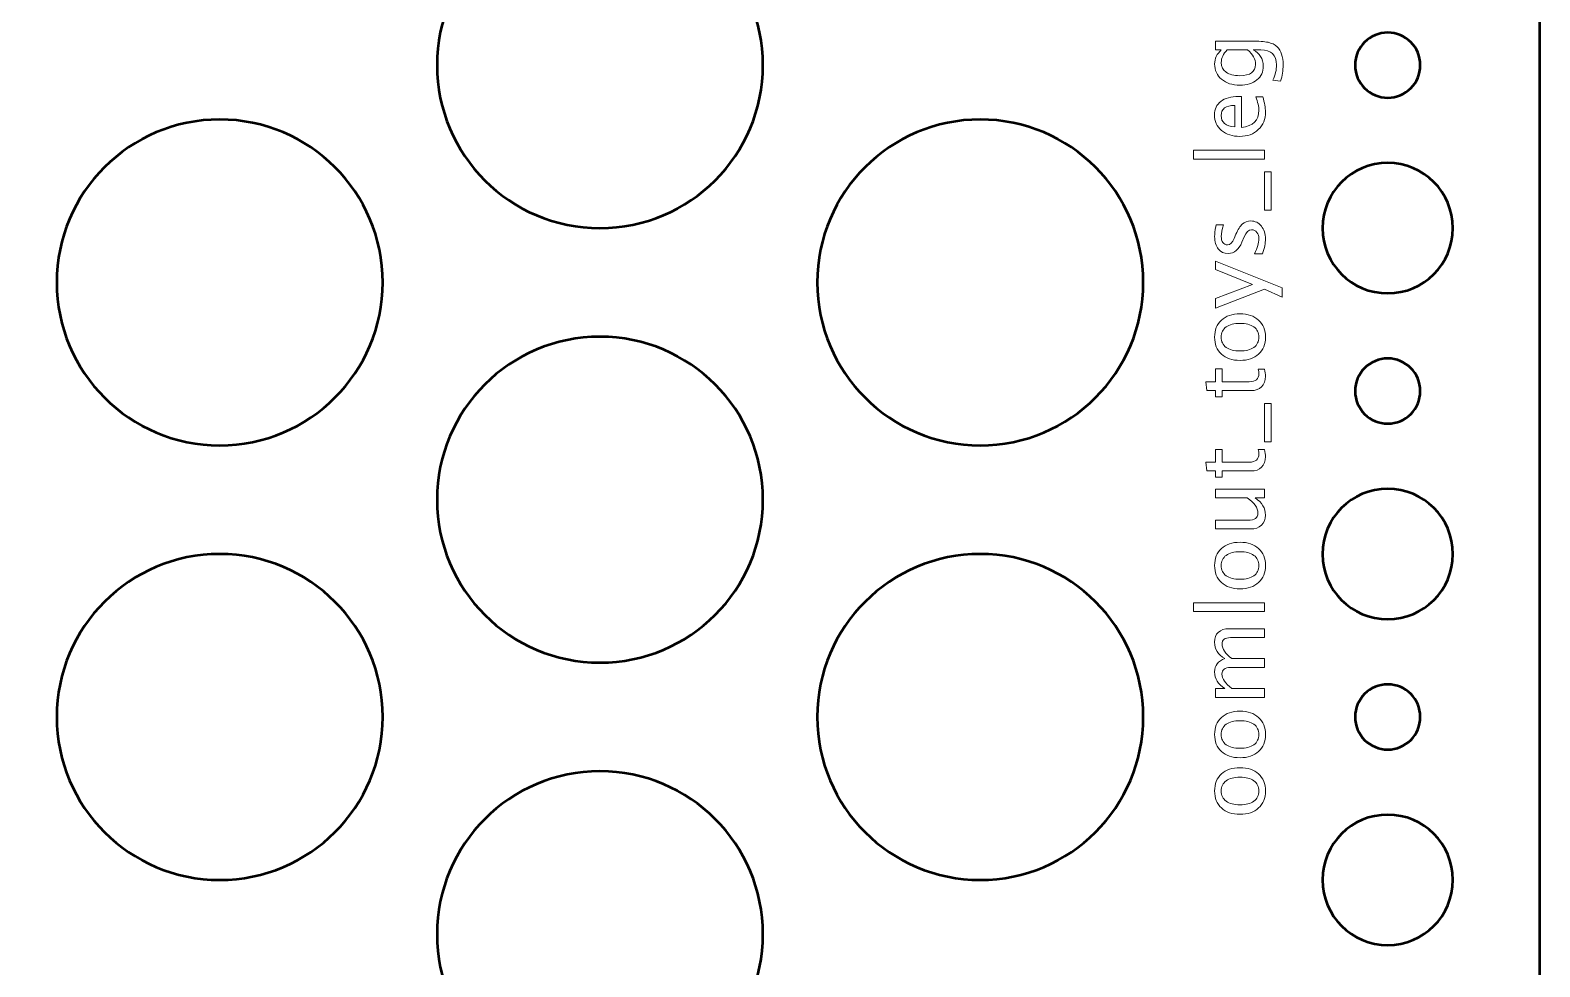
# Model space of a CAD drawing. Header units: centimetres. Extents: x -10.4 to 10.4, y -13.4 to 13.4.
# Drawn here: x 3.5 to 10.45, y -7.15 to -2.84 of the extents above; entities that cross this region are included whole.
import ezdxf

# ---------------------------------------------------------------- set-up
doc = ezdxf.new("R2010")
doc.units = ezdxf.units.CM
doc.header["$MEASUREMENT"] = 0
doc.layers.add('Layer 1', color=7, linetype='Continuous')

msp = doc.modelspace()

# ---------------------------------------------------------------- linework, layer by layer
at = {"layer": 'Layer 1', "lineweight": 53}
for points, knots in [([(9.95, -13.45), (9.95, -13.45), (-9.95, -13.45), (-9.95, -13.45), (-9.95, -13.45), (-10.22614, -13.45), (-10.45, -13.22614), (-10.45, -12.95), (-10.45, -12.95), (-10.45, -12.95), (-10.45, 12.95), (-10.45, 12.95), (-10.45, 12.95), (-10.45, 13.22614), (-10.22614, 13.45), (-9.95, 13.45), (-9.95, 13.45), (-9.95, 13.45), (9.95, 13.45), (9.95, 13.45), (9.95, 13.45), (10.22614, 13.45), (10.45, 13.22614), (10.45, 12.95), (10.45, 12.95), (10.45, 12.95), (10.45, -12.95), (10.45, -12.95), (10.45, -12.95), (10.45, -13.22614), (10.22614, -13.45), (9.95, -13.45)], [0, 0, 0, 0, 0.1111111, 0.1111111, 0.1111111, 0.1111111, 0.2222222, 0.2222222, 0.2222222, 0.2222222, 0.3333333, 0.3333333, 0.3333333, 0.3333333, 0.4444444, 0.4444444, 0.4444444, 0.4444444, 0.5555556, 0.5555556, 0.5555556, 0.5555556, 0.6666667, 0.6666667, 0.6666667, 0.6666667, 0.7777778, 0.7777778, 0.7777778, 0.7777778, 1, 1, 1, 1]), ([(5.375, -3), (5.375, -2.58579), (5.71079, -2.25), (6.125, -2.25), (6.125, -2.25), (6.53921, -2.25), (6.875, -2.58579), (6.875, -3), (6.875, -3), (6.875, -3.41421), (6.53921, -3.75), (6.125, -3.75), (6.125, -3.75), (5.71079, -3.75), (5.375, -3.41421), (5.375, -3)], [0, 0, 0, 0, 0.2, 0.2, 0.2, 0.2, 0.4, 0.4, 0.4, 0.4, 0.6, 0.6, 0.6, 0.6, 1, 1, 1, 1]), ([(9.75, -3.15), (9.66716, -3.15), (9.6, -3.08284), (9.6, -3), (9.6, -3), (9.6, -2.91716), (9.66716, -2.85), (9.75, -2.85), (9.75, -2.85), (9.83284, -2.85), (9.9, -2.91716), (9.9, -3), (9.9, -3), (9.9, -3.08284), (9.83284, -3.15), (9.75, -3.15)], [0, 0, 0, 0, 0.2, 0.2, 0.2, 0.2, 0.4, 0.4, 0.4, 0.4, 0.6, 0.6, 0.6, 0.6, 1, 1, 1, 1]), ([(3.625, -4), (3.625, -3.58579), (3.96079, -3.25), (4.375, -3.25), (4.375, -3.25), (4.78921, -3.25), (5.125, -3.58579), (5.125, -4), (5.125, -4), (5.125, -4.41421), (4.78921, -4.75), (4.375, -4.75), (4.375, -4.75), (3.96079, -4.75), (3.625, -4.41421), (3.625, -4)], [0, 0, 0, 0, 0.2, 0.2, 0.2, 0.2, 0.4, 0.4, 0.4, 0.4, 0.6, 0.6, 0.6, 0.6, 1, 1, 1, 1]), ([(7.125, -4), (7.125, -3.58579), (7.46079, -3.25), (7.875, -3.25), (7.875, -3.25), (8.28921, -3.25), (8.625, -3.58579), (8.625, -4), (8.625, -4), (8.625, -4.41421), (8.28921, -4.75), (7.875, -4.75), (7.875, -4.75), (7.46079, -4.75), (7.125, -4.41421), (7.125, -4)], [0, 0, 0, 0, 0.2, 0.2, 0.2, 0.2, 0.4, 0.4, 0.4, 0.4, 0.6, 0.6, 0.6, 0.6, 1, 1, 1, 1]), ([(9.75, -4.05), (9.58431, -4.05), (9.45, -3.91569), (9.45, -3.75), (9.45, -3.75), (9.45, -3.58431), (9.58431, -3.45), (9.75, -3.45), (9.75, -3.45), (9.91569, -3.45), (10.05, -3.58431), (10.05, -3.75), (10.05, -3.75), (10.05, -3.91569), (9.91569, -4.05), (9.75, -4.05)], [0, 0, 0, 0, 0.2, 0.2, 0.2, 0.2, 0.4, 0.4, 0.4, 0.4, 0.6, 0.6, 0.6, 0.6, 1, 1, 1, 1]), ([(5.375, -5), (5.375, -4.58579), (5.71079, -4.25), (6.125, -4.25), (6.125, -4.25), (6.53921, -4.25), (6.875, -4.58579), (6.875, -5), (6.875, -5), (6.875, -5.41421), (6.53921, -5.75), (6.125, -5.75), (6.125, -5.75), (5.71079, -5.75), (5.375, -5.41421), (5.375, -5)], [0, 0, 0, 0, 0.2, 0.2, 0.2, 0.2, 0.4, 0.4, 0.4, 0.4, 0.6, 0.6, 0.6, 0.6, 1, 1, 1, 1]), ([(9.75, -4.65), (9.66716, -4.65), (9.6, -4.58284), (9.6, -4.5), (9.6, -4.5), (9.6, -4.41716), (9.66716, -4.35), (9.75, -4.35), (9.75, -4.35), (9.83284, -4.35), (9.9, -4.41716), (9.9, -4.5), (9.9, -4.5), (9.9, -4.58284), (9.83284, -4.65), (9.75, -4.65)], [0, 0, 0, 0, 0.2, 0.2, 0.2, 0.2, 0.4, 0.4, 0.4, 0.4, 0.6, 0.6, 0.6, 0.6, 1, 1, 1, 1]), ([(9.75, -5.55), (9.58431, -5.55), (9.45, -5.41569), (9.45, -5.25), (9.45, -5.25), (9.45, -5.08431), (9.58431, -4.95), (9.75, -4.95), (9.75, -4.95), (9.91569, -4.95), (10.05, -5.08431), (10.05, -5.25), (10.05, -5.25), (10.05, -5.41569), (9.91569, -5.55), (9.75, -5.55)], [0, 0, 0, 0, 0.2, 0.2, 0.2, 0.2, 0.4, 0.4, 0.4, 0.4, 0.6, 0.6, 0.6, 0.6, 1, 1, 1, 1]), ([(3.625, -6), (3.625, -5.58579), (3.96079, -5.25), (4.375, -5.25), (4.375, -5.25), (4.78921, -5.25), (5.125, -5.58579), (5.125, -6), (5.125, -6), (5.125, -6.41421), (4.78921, -6.75), (4.375, -6.75), (4.375, -6.75), (3.96079, -6.75), (3.625, -6.41421), (3.625, -6)], [0, 0, 0, 0, 0.2, 0.2, 0.2, 0.2, 0.4, 0.4, 0.4, 0.4, 0.6, 0.6, 0.6, 0.6, 1, 1, 1, 1]), ([(7.125, -6), (7.125, -5.58579), (7.46079, -5.25), (7.875, -5.25), (7.875, -5.25), (8.28921, -5.25), (8.625, -5.58579), (8.625, -6), (8.625, -6), (8.625, -6.41421), (8.28921, -6.75), (7.875, -6.75), (7.875, -6.75), (7.46079, -6.75), (7.125, -6.41421), (7.125, -6)], [0, 0, 0, 0, 0.2, 0.2, 0.2, 0.2, 0.4, 0.4, 0.4, 0.4, 0.6, 0.6, 0.6, 0.6, 1, 1, 1, 1]), ([(9.75, -6.15), (9.66716, -6.15), (9.6, -6.08284), (9.6, -6), (9.6, -6), (9.6, -5.91716), (9.66716, -5.85), (9.75, -5.85), (9.75, -5.85), (9.83284, -5.85), (9.9, -5.91716), (9.9, -6), (9.9, -6), (9.9, -6.08284), (9.83284, -6.15), (9.75, -6.15)], [0, 0, 0, 0, 0.2, 0.2, 0.2, 0.2, 0.4, 0.4, 0.4, 0.4, 0.6, 0.6, 0.6, 0.6, 1, 1, 1, 1]), ([(5.375, -7), (5.375, -6.58579), (5.71079, -6.25), (6.125, -6.25), (6.125, -6.25), (6.53921, -6.25), (6.875, -6.58579), (6.875, -7), (6.875, -7), (6.875, -7.41421), (6.53921, -7.75), (6.125, -7.75), (6.125, -7.75), (5.71079, -7.75), (5.375, -7.41421), (5.375, -7)], [0, 0, 0, 0, 0.2, 0.2, 0.2, 0.2, 0.4, 0.4, 0.4, 0.4, 0.6, 0.6, 0.6, 0.6, 1, 1, 1, 1]), ([(9.75, -7.05), (9.58431, -7.05), (9.45, -6.91569), (9.45, -6.75), (9.45, -6.75), (9.45, -6.58431), (9.58431, -6.45), (9.75, -6.45), (9.75, -6.45), (9.91569, -6.45), (10.05, -6.58431), (10.05, -6.75), (10.05, -6.75), (10.05, -6.91569), (9.91569, -7.05), (9.75, -7.05)], [0, 0, 0, 0, 0.2, 0.2, 0.2, 0.2, 0.4, 0.4, 0.4, 0.4, 0.6, 0.6, 0.6, 0.6, 1, 1, 1, 1])]:
    msp.add_open_spline(points, degree=3, knots=knots, dxfattribs=at)
at = {"layer": 'Layer 1', "color": 5, "lineweight": 9}
for points, knots in [([(9.25703, -3.07333), (9.25703, -3.07333), (9.22189, -3.06854), (9.22189, -3.06854), (9.22189, -3.06854), (9.2329, -3.04497), (9.2384, -3.02162), (9.2384, -2.99855), (9.2384, -2.99855), (9.2384, -2.95276), (9.21413, -2.92982), (9.16566, -2.92982), (9.16566, -2.92982), (9.16566, -2.92982), (9.13038, -2.92982), (9.13038, -2.92982), (9.13038, -2.92982), (9.14527, -2.93688), (9.15684, -2.9469), (9.16509, -2.95995), (9.16509, -2.95995), (9.17335, -2.973), (9.17744, -2.98754), (9.17744, -3.00355), (9.17744, -3.00355), (9.17744, -3.03072), (9.1677, -3.05224), (9.14823, -3.06811), (9.14823, -3.06811), (9.12876, -3.08399), (9.10237, -3.09196), (9.06907, -3.09196), (9.06907, -3.09196), (9.03499, -3.09196), (9.00719, -3.08293), (8.98567, -3.06487), (8.98567, -3.06487), (8.96422, -3.04673), (8.9535, -3.02338), (8.9535, -2.99466), (8.9535, -2.99466), (8.9535, -2.96955), (8.96366, -2.94789), (8.98405, -2.92982), (8.98405, -2.92982), (8.98405, -2.92982), (8.95816, -2.92982), (8.95816, -2.92982), (8.95816, -2.92982), (8.95816, -2.92982), (8.95816, -2.88919), (8.95816, -2.88919), (8.95816, -2.88919), (8.95816, -2.88919), (9.12128, -2.88919), (9.12128, -2.88919), (9.12128, -2.88919), (9.15634, -2.88919), (9.18231, -2.89102), (9.19917, -2.89469), (9.19917, -2.89469), (9.21603, -2.89829), (9.22986, -2.9052), (9.24059, -2.91522), (9.24059, -2.91522), (9.25942, -2.933), (9.26888, -2.9608), (9.26888, -2.99855), (9.26888, -2.99855), (9.26888, -3.02444), (9.26493, -3.04934), (9.25703, -3.07333)], [0, 0, 0, 0, 0.0526316, 0.0526316, 0.0526316, 0.0526316, 0.1052632, 0.1052632, 0.1052632, 0.1052632, 0.1578947, 0.1578947, 0.1578947, 0.1578947, 0.2105263, 0.2105263, 0.2105263, 0.2105263, 0.2631579, 0.2631579, 0.2631579, 0.2631579, 0.3157895, 0.3157895, 0.3157895, 0.3157895, 0.3684211, 0.3684211, 0.3684211, 0.3684211, 0.4210526, 0.4210526, 0.4210526, 0.4210526, 0.4736842, 0.4736842, 0.4736842, 0.4736842, 0.5263158, 0.5263158, 0.5263158, 0.5263158, 0.5789474, 0.5789474, 0.5789474, 0.5789474, 0.6315789, 0.6315789, 0.6315789, 0.6315789, 0.6842105, 0.6842105, 0.6842105, 0.6842105, 0.7368421, 0.7368421, 0.7368421, 0.7368421, 0.7894737, 0.7894737, 0.7894737, 0.7894737, 0.8421053, 0.8421053, 0.8421053, 0.8421053, 0.8947368, 0.8947368, 0.8947368, 0.8947368, 1, 1, 1, 1]), ([(9.10491, -2.92982), (9.10491, -2.92982), (9.01185, -2.92982), (9.01185, -2.92982), (9.01185, -2.92982), (8.99329, -2.94775), (8.98398, -2.96729), (8.98398, -2.98839), (8.98398, -2.98839), (8.98398, -3.00715), (8.99146, -3.02183), (9.00649, -3.03241), (9.00649, -3.03241), (9.02144, -3.04307), (9.04226, -3.04836), (9.06879, -3.04836), (9.06879, -3.04836), (9.11754, -3.04836), (9.14188, -3.03107), (9.14188, -2.99643), (9.14188, -2.99643), (9.14188, -2.97286), (9.12953, -2.95064), (9.10491, -2.92982)], [0, 0, 0, 0, 0.1428571, 0.1428571, 0.1428571, 0.1428571, 0.2857143, 0.2857143, 0.2857143, 0.2857143, 0.4285714, 0.4285714, 0.4285714, 0.4285714, 0.5714286, 0.5714286, 0.5714286, 0.5714286, 0.7142857, 0.7142857, 0.7142857, 0.7142857, 1, 1, 1, 1]), ([(9.17532, -3.14537), (9.18351, -3.17268), (9.1876, -3.19603), (9.1876, -3.21551), (9.1876, -3.21551), (9.1876, -3.24874), (9.17659, -3.27576), (9.15465, -3.29657), (9.15465, -3.29657), (9.13271, -3.31739), (9.10427, -3.32783), (9.06928, -3.32783), (9.06928, -3.32783), (9.03534, -3.32783), (9.00747, -3.31866), (8.98567, -3.30024), (8.98567, -3.30024), (8.96394, -3.28183), (8.95308, -3.25826), (8.95308, -3.22955), (8.95308, -3.22955), (8.95308, -3.20238), (8.96274, -3.18136), (8.98207, -3.16654), (8.98207, -3.16654), (9.00141, -3.15172), (9.02878, -3.14432), (9.06427, -3.14432), (9.06427, -3.14432), (9.06427, -3.14432), (9.07669, -3.14453), (9.07669, -3.14453), (9.07669, -3.14453), (9.07669, -3.14453), (9.07669, -3.28634), (9.07669, -3.28634), (9.07669, -3.28634), (9.13031, -3.28042), (9.15712, -3.25424), (9.15712, -3.20789), (9.15712, -3.20789), (9.15712, -3.19088), (9.15232, -3.17007), (9.14273, -3.14537), (9.14273, -3.14537), (9.14273, -3.14537), (9.17532, -3.14537), (9.17532, -3.14537)], [0, 0, 0, 0, 0.0769231, 0.0769231, 0.0769231, 0.0769231, 0.1538462, 0.1538462, 0.1538462, 0.1538462, 0.2307692, 0.2307692, 0.2307692, 0.2307692, 0.3076923, 0.3076923, 0.3076923, 0.3076923, 0.3846154, 0.3846154, 0.3846154, 0.3846154, 0.4615385, 0.4615385, 0.4615385, 0.4615385, 0.5384615, 0.5384615, 0.5384615, 0.5384615, 0.6153846, 0.6153846, 0.6153846, 0.6153846, 0.6923077, 0.6923077, 0.6923077, 0.6923077, 0.7692308, 0.7692308, 0.7692308, 0.7692308, 0.8461538, 0.8461538, 0.8461538, 0.8461538, 1, 1, 1, 1]), ([(9.04621, -3.28423), (9.04621, -3.28423), (9.04621, -3.18517), (9.04621, -3.18517), (9.04621, -3.18517), (9.00444, -3.18517), (8.98355, -3.20076), (8.98355, -3.23188), (8.98355, -3.23188), (8.98355, -3.2632), (9.00444, -3.28063), (9.04621, -3.28423)], [0, 0, 0, 0, 0.25, 0.25, 0.25, 0.25, 0.5, 0.5, 0.5, 0.5, 1, 1, 1, 1]), ([(9.18252, -3.43239), (9.18252, -3.43239), (8.85613, -3.43239), (8.85613, -3.43239), (8.85613, -3.43239), (8.85613, -3.43239), (8.85613, -3.39175), (8.85613, -3.39175), (8.85613, -3.39175), (8.85613, -3.39175), (9.18252, -3.39175), (9.18252, -3.39175), (9.18252, -3.39175), (9.18252, -3.39175), (9.18252, -3.43239), (9.18252, -3.43239)], [0, 0, 0, 0, 0.2, 0.2, 0.2, 0.2, 0.4, 0.4, 0.4, 0.4, 0.6, 0.6, 0.6, 0.6, 1, 1, 1, 1]), ([(9.213, -3.66692), (9.213, -3.66692), (9.18252, -3.66692), (9.18252, -3.66692), (9.18252, -3.66692), (9.18252, -3.66692), (9.18252, -3.49081), (9.18252, -3.49081), (9.18252, -3.49081), (9.18252, -3.49081), (9.213, -3.49081), (9.213, -3.49081), (9.213, -3.49081), (9.213, -3.49081), (9.213, -3.66692), (9.213, -3.66692)], [0, 0, 0, 0, 0.2, 0.2, 0.2, 0.2, 0.4, 0.4, 0.4, 0.4, 0.6, 0.6, 0.6, 0.6, 1, 1, 1, 1]), ([(9.17448, -3.86793), (9.17448, -3.86793), (9.13722, -3.86793), (9.13722, -3.86793), (9.13722, -3.86793), (9.15049, -3.84133), (9.15712, -3.81826), (9.15712, -3.79858), (9.15712, -3.79858), (9.15712, -3.78687), (9.15395, -3.77713), (9.1476, -3.76944), (9.1476, -3.76944), (9.14132, -3.76175), (9.13341, -3.75787), (9.12389, -3.75787), (9.12389, -3.75787), (9.10999, -3.75787), (9.09849, -3.76866), (9.08939, -3.79025), (9.08939, -3.79025), (9.08939, -3.79025), (9.0793, -3.81403), (9.0793, -3.81403), (9.0793, -3.81403), (9.06476, -3.8491), (9.04374, -3.86666), (9.01643, -3.86666), (9.01643, -3.86666), (8.99689, -3.86666), (8.98151, -3.85975), (8.97029, -3.84592), (8.97029, -3.84592), (8.95907, -3.83209), (8.9535, -3.81311), (8.9535, -3.78905), (8.9535, -3.78905), (8.9535, -3.77656), (8.95519, -3.76104), (8.95865, -3.74263), (8.95865, -3.74263), (8.95865, -3.74263), (8.96027, -3.73416), (8.96027, -3.73416), (8.96027, -3.73416), (8.96027, -3.73416), (8.99414, -3.73416), (8.99414, -3.73416), (8.99414, -3.73416), (8.98736, -3.75681), (8.98398, -3.77487), (8.98398, -3.78835), (8.98398, -3.78835), (8.98398, -3.8002), (8.98659, -3.80958), (8.99174, -3.81671), (8.99174, -3.81671), (8.99689, -3.82377), (9.0038, -3.82729), (9.01248, -3.82729), (9.01248, -3.82729), (9.02469, -3.82729), (9.03506, -3.81742), (9.04346, -3.79759), (9.04346, -3.79759), (9.04346, -3.79759), (9.05171, -3.77805), (9.05171, -3.77805), (9.05171, -3.77805), (9.06102, -3.75589), (9.0709, -3.74023), (9.08127, -3.73106), (9.08127, -3.73106), (9.09165, -3.72181), (9.10463, -3.71723), (9.12015, -3.71723), (9.12015, -3.71723), (9.13983, -3.71723), (9.15599, -3.72499), (9.16862, -3.74058), (9.16862, -3.74058), (9.18125, -3.7561), (9.1876, -3.776), (9.1876, -3.8002), (9.1876, -3.8002), (9.1876, -3.81883), (9.18323, -3.84133), (9.17448, -3.86793)], [0, 0, 0, 0, 0.0434783, 0.0434783, 0.0434783, 0.0434783, 0.0869565, 0.0869565, 0.0869565, 0.0869565, 0.1304348, 0.1304348, 0.1304348, 0.1304348, 0.173913, 0.173913, 0.173913, 0.173913, 0.2173913, 0.2173913, 0.2173913, 0.2173913, 0.2608696, 0.2608696, 0.2608696, 0.2608696, 0.3043478, 0.3043478, 0.3043478, 0.3043478, 0.3478261, 0.3478261, 0.3478261, 0.3478261, 0.3913043, 0.3913043, 0.3913043, 0.3913043, 0.4347826, 0.4347826, 0.4347826, 0.4347826, 0.4782609, 0.4782609, 0.4782609, 0.4782609, 0.5217391, 0.5217391, 0.5217391, 0.5217391, 0.5652174, 0.5652174, 0.5652174, 0.5652174, 0.6086957, 0.6086957, 0.6086957, 0.6086957, 0.6521739, 0.6521739, 0.6521739, 0.6521739, 0.6956522, 0.6956522, 0.6956522, 0.6956522, 0.7391304, 0.7391304, 0.7391304, 0.7391304, 0.7826087, 0.7826087, 0.7826087, 0.7826087, 0.826087, 0.826087, 0.826087, 0.826087, 0.8695652, 0.8695652, 0.8695652, 0.8695652, 0.9130435, 0.9130435, 0.9130435, 0.9130435, 1, 1, 1, 1]), ([(9.26422, -4.06782), (9.26422, -4.06782), (9.1828, -4.03141), (9.1828, -4.03141), (9.1828, -4.03141), (9.1828, -4.03141), (8.95816, -4.11833), (8.95816, -4.11833), (8.95816, -4.11833), (8.95816, -4.11833), (8.95816, -4.07473), (8.95816, -4.07473), (8.95816, -4.07473), (8.95816, -4.07473), (9.12805, -4.0101), (9.12805, -4.0101), (9.12805, -4.0101), (9.12805, -4.0101), (8.95816, -3.94117), (8.95816, -3.94117), (8.95816, -3.94117), (8.95816, -3.94117), (8.95816, -3.90286), (8.95816, -3.90286), (8.95816, -3.90286), (8.95816, -3.90286), (9.26422, -4.02548), (9.26422, -4.02548), (9.26422, -4.02548), (9.26422, -4.02548), (9.26422, -4.06782), (9.26422, -4.06782)], [0, 0, 0, 0, 0.1111111, 0.1111111, 0.1111111, 0.1111111, 0.2222222, 0.2222222, 0.2222222, 0.2222222, 0.3333333, 0.3333333, 0.3333333, 0.3333333, 0.4444444, 0.4444444, 0.4444444, 0.4444444, 0.5555556, 0.5555556, 0.5555556, 0.5555556, 0.6666667, 0.6666667, 0.6666667, 0.6666667, 0.7777778, 0.7777778, 0.7777778, 0.7777778, 1, 1, 1, 1]), ([(9.1876, -4.25183), (9.1876, -4.28478), (9.17709, -4.31088), (9.15606, -4.33007), (9.15606, -4.33007), (9.13504, -4.34933), (9.10646, -4.35893), (9.07041, -4.35893), (9.07041, -4.35893), (9.03443, -4.35893), (9.00592, -4.34933), (8.98497, -4.33007), (8.98497, -4.33007), (8.96401, -4.31088), (8.9535, -4.28478), (8.9535, -4.25183), (8.9535, -4.25183), (8.9535, -4.21888), (8.96401, -4.19277), (8.98497, -4.17358), (8.98497, -4.17358), (9.00592, -4.15432), (9.03443, -4.14473), (9.07041, -4.14473), (9.07041, -4.14473), (9.10646, -4.14473), (9.13504, -4.15432), (9.15606, -4.17358), (9.15606, -4.17358), (9.17709, -4.19277), (9.1876, -4.21888), (9.1876, -4.25183)], [0, 0, 0, 0, 0.1111111, 0.1111111, 0.1111111, 0.1111111, 0.2222222, 0.2222222, 0.2222222, 0.2222222, 0.3333333, 0.3333333, 0.3333333, 0.3333333, 0.4444444, 0.4444444, 0.4444444, 0.4444444, 0.5555556, 0.5555556, 0.5555556, 0.5555556, 0.6666667, 0.6666667, 0.6666667, 0.6666667, 0.7777778, 0.7777778, 0.7777778, 0.7777778, 1, 1, 1, 1]), ([(9.15712, -4.2519), (9.15712, -4.23179), (9.14957, -4.21613), (9.1344, -4.20498), (9.1344, -4.20498), (9.1193, -4.1939), (9.098, -4.18833), (9.07041, -4.18833), (9.07041, -4.18833), (9.04296, -4.18833), (9.02165, -4.1939), (9.00656, -4.20498), (9.00656, -4.20498), (8.99153, -4.21613), (8.98398, -4.23179), (8.98398, -4.2519), (8.98398, -4.2519), (8.98398, -4.27208), (8.99153, -4.28774), (9.00656, -4.29875), (9.00656, -4.29875), (9.02165, -4.30982), (9.04296, -4.31533), (9.07041, -4.31533), (9.07041, -4.31533), (9.098, -4.31533), (9.1193, -4.30982), (9.1344, -4.29875), (9.1344, -4.29875), (9.14957, -4.28774), (9.15712, -4.27208), (9.15712, -4.2519)], [0, 0, 0, 0, 0.1111111, 0.1111111, 0.1111111, 0.1111111, 0.2222222, 0.2222222, 0.2222222, 0.2222222, 0.3333333, 0.3333333, 0.3333333, 0.3333333, 0.4444444, 0.4444444, 0.4444444, 0.4444444, 0.5555556, 0.5555556, 0.5555556, 0.5555556, 0.6666667, 0.6666667, 0.6666667, 0.6666667, 0.7777778, 0.7777778, 0.7777778, 0.7777778, 1, 1, 1, 1]), ([(9.18245, -4.39915), (9.18591, -4.41171), (9.1876, -4.42265), (9.1876, -4.43189), (9.1876, -4.43189), (9.1876, -4.45263), (9.18167, -4.46879), (9.16982, -4.48036), (9.16982, -4.48036), (9.15797, -4.492), (9.14153, -4.49779), (9.12043, -4.49779), (9.12043, -4.49779), (9.12043, -4.49779), (8.98863, -4.49779), (8.98863, -4.49779), (8.98863, -4.49779), (8.98863, -4.49779), (8.98863, -4.52587), (8.98863, -4.52587), (8.98863, -4.52587), (8.98863, -4.52587), (8.95816, -4.52587), (8.95816, -4.52587), (8.95816, -4.52587), (8.95816, -4.52587), (8.95816, -4.49779), (8.95816, -4.49779), (8.95816, -4.49779), (8.95816, -4.49779), (8.91759, -4.49779), (8.91759, -4.49779), (8.91759, -4.49779), (8.91759, -4.49779), (8.91371, -4.45715), (8.91371, -4.45715), (8.91371, -4.45715), (8.91371, -4.45715), (8.95816, -4.45715), (8.95816, -4.45715), (8.95816, -4.45715), (8.95816, -4.45715), (8.95816, -4.3983), (8.95816, -4.3983), (8.95816, -4.3983), (8.95816, -4.3983), (8.98863, -4.3983), (8.98863, -4.3983), (8.98863, -4.3983), (8.98863, -4.3983), (8.98863, -4.45715), (8.98863, -4.45715), (8.98863, -4.45715), (8.98863, -4.45715), (9.11309, -4.45715), (9.11309, -4.45715), (9.11309, -4.45715), (9.14244, -4.45715), (9.15712, -4.44438), (9.15712, -4.41891), (9.15712, -4.41891), (9.15712, -4.41347), (9.1562, -4.40691), (9.15444, -4.39915), (9.15444, -4.39915), (9.15444, -4.39915), (9.18245, -4.39915), (9.18245, -4.39915)], [0, 0, 0, 0, 0.0555556, 0.0555556, 0.0555556, 0.0555556, 0.1111111, 0.1111111, 0.1111111, 0.1111111, 0.1666667, 0.1666667, 0.1666667, 0.1666667, 0.2222222, 0.2222222, 0.2222222, 0.2222222, 0.2777778, 0.2777778, 0.2777778, 0.2777778, 0.3333333, 0.3333333, 0.3333333, 0.3333333, 0.3888889, 0.3888889, 0.3888889, 0.3888889, 0.4444444, 0.4444444, 0.4444444, 0.4444444, 0.5, 0.5, 0.5, 0.5, 0.5555556, 0.5555556, 0.5555556, 0.5555556, 0.6111111, 0.6111111, 0.6111111, 0.6111111, 0.6666667, 0.6666667, 0.6666667, 0.6666667, 0.7222222, 0.7222222, 0.7222222, 0.7222222, 0.7777778, 0.7777778, 0.7777778, 0.7777778, 0.8333333, 0.8333333, 0.8333333, 0.8333333, 0.8888889, 0.8888889, 0.8888889, 0.8888889, 1, 1, 1, 1]), ([(9.213, -4.73401), (9.213, -4.73401), (9.18252, -4.73401), (9.18252, -4.73401), (9.18252, -4.73401), (9.18252, -4.73401), (9.18252, -4.5579), (9.18252, -4.5579), (9.18252, -4.5579), (9.18252, -4.5579), (9.213, -4.5579), (9.213, -4.5579), (9.213, -4.5579), (9.213, -4.5579), (9.213, -4.73401), (9.213, -4.73401)], [0, 0, 0, 0, 0.2, 0.2, 0.2, 0.2, 0.4, 0.4, 0.4, 0.4, 0.6, 0.6, 0.6, 0.6, 1, 1, 1, 1]), ([(9.18245, -4.76915), (9.18591, -4.78171), (9.1876, -4.79265), (9.1876, -4.80189), (9.1876, -4.80189), (9.1876, -4.82263), (9.18167, -4.83879), (9.16982, -4.85036), (9.16982, -4.85036), (9.15797, -4.862), (9.14153, -4.86779), (9.12043, -4.86779), (9.12043, -4.86779), (9.12043, -4.86779), (8.98863, -4.86779), (8.98863, -4.86779), (8.98863, -4.86779), (8.98863, -4.86779), (8.98863, -4.89587), (8.98863, -4.89587), (8.98863, -4.89587), (8.98863, -4.89587), (8.95816, -4.89587), (8.95816, -4.89587), (8.95816, -4.89587), (8.95816, -4.89587), (8.95816, -4.86779), (8.95816, -4.86779), (8.95816, -4.86779), (8.95816, -4.86779), (8.91759, -4.86779), (8.91759, -4.86779), (8.91759, -4.86779), (8.91759, -4.86779), (8.91371, -4.82715), (8.91371, -4.82715), (8.91371, -4.82715), (8.91371, -4.82715), (8.95816, -4.82715), (8.95816, -4.82715), (8.95816, -4.82715), (8.95816, -4.82715), (8.95816, -4.7683), (8.95816, -4.7683), (8.95816, -4.7683), (8.95816, -4.7683), (8.98863, -4.7683), (8.98863, -4.7683), (8.98863, -4.7683), (8.98863, -4.7683), (8.98863, -4.82715), (8.98863, -4.82715), (8.98863, -4.82715), (8.98863, -4.82715), (9.11309, -4.82715), (9.11309, -4.82715), (9.11309, -4.82715), (9.14244, -4.82715), (9.15712, -4.81438), (9.15712, -4.78891), (9.15712, -4.78891), (9.15712, -4.78347), (9.1562, -4.77691), (9.15444, -4.76915), (9.15444, -4.76915), (9.15444, -4.76915), (9.18245, -4.76915), (9.18245, -4.76915)], [0, 0, 0, 0, 0.0555556, 0.0555556, 0.0555556, 0.0555556, 0.1111111, 0.1111111, 0.1111111, 0.1111111, 0.1666667, 0.1666667, 0.1666667, 0.1666667, 0.2222222, 0.2222222, 0.2222222, 0.2222222, 0.2777778, 0.2777778, 0.2777778, 0.2777778, 0.3333333, 0.3333333, 0.3333333, 0.3333333, 0.3888889, 0.3888889, 0.3888889, 0.3888889, 0.4444444, 0.4444444, 0.4444444, 0.4444444, 0.5, 0.5, 0.5, 0.5, 0.5555556, 0.5555556, 0.5555556, 0.5555556, 0.6111111, 0.6111111, 0.6111111, 0.6111111, 0.6666667, 0.6666667, 0.6666667, 0.6666667, 0.7222222, 0.7222222, 0.7222222, 0.7222222, 0.7777778, 0.7777778, 0.7777778, 0.7777778, 0.8333333, 0.8333333, 0.8333333, 0.8333333, 0.8888889, 0.8888889, 0.8888889, 0.8888889, 1, 1, 1, 1]), ([(9.18252, -4.99168), (9.18252, -4.99168), (9.14033, -4.99168), (9.14033, -4.99168), (9.14033, -4.99168), (9.17187, -5.01335), (9.1876, -5.03966), (9.1876, -5.07057), (9.1876, -5.07057), (9.1876, -5.09018), (9.18146, -5.10577), (9.16911, -5.11734), (9.16911, -5.11734), (9.15677, -5.12898), (9.14019, -5.13477), (9.11923, -5.13477), (9.11923, -5.13477), (9.11923, -5.13477), (8.95816, -5.13477), (8.95816, -5.13477), (8.95816, -5.13477), (8.95816, -5.13477), (8.95816, -5.09413), (8.95816, -5.09413), (8.95816, -5.09413), (8.95816, -5.09413), (9.10597, -5.09413), (9.10597, -5.09413), (9.10597, -5.09413), (9.12283, -5.09413), (9.13475, -5.09166), (9.14181, -5.08679), (9.14181, -5.08679), (9.14894, -5.08185), (9.15246, -5.07367), (9.15246, -5.06217), (9.15246, -5.06217), (9.15246, -5.03733), (9.13617, -5.01377), (9.1035, -4.99168), (9.1035, -4.99168), (9.1035, -4.99168), (8.95816, -4.99168), (8.95816, -4.99168), (8.95816, -4.99168), (8.95816, -4.99168), (8.95816, -4.95105), (8.95816, -4.95105), (8.95816, -4.95105), (8.95816, -4.95105), (9.18252, -4.95105), (9.18252, -4.95105), (9.18252, -4.95105), (9.18252, -4.95105), (9.18252, -4.99168), (9.18252, -4.99168)], [0, 0, 0, 0, 0.0666667, 0.0666667, 0.0666667, 0.0666667, 0.1333333, 0.1333333, 0.1333333, 0.1333333, 0.2, 0.2, 0.2, 0.2, 0.2666667, 0.2666667, 0.2666667, 0.2666667, 0.3333333, 0.3333333, 0.3333333, 0.3333333, 0.4, 0.4, 0.4, 0.4, 0.4666667, 0.4666667, 0.4666667, 0.4666667, 0.5333333, 0.5333333, 0.5333333, 0.5333333, 0.6, 0.6, 0.6, 0.6, 0.6666667, 0.6666667, 0.6666667, 0.6666667, 0.7333333, 0.7333333, 0.7333333, 0.7333333, 0.8, 0.8, 0.8, 0.8, 0.8666667, 0.8666667, 0.8666667, 0.8666667, 1, 1, 1, 1]), ([(9.1876, -5.30298), (9.1876, -5.33593), (9.17709, -5.36203), (9.15606, -5.38122), (9.15606, -5.38122), (9.13504, -5.40048), (9.10646, -5.41008), (9.07041, -5.41008), (9.07041, -5.41008), (9.03443, -5.41008), (9.00592, -5.40048), (8.98497, -5.38122), (8.98497, -5.38122), (8.96401, -5.36203), (8.9535, -5.33593), (8.9535, -5.30298), (8.9535, -5.30298), (8.9535, -5.27003), (8.96401, -5.24392), (8.98497, -5.22473), (8.98497, -5.22473), (9.00592, -5.20547), (9.03443, -5.19588), (9.07041, -5.19588), (9.07041, -5.19588), (9.10646, -5.19588), (9.13504, -5.20547), (9.15606, -5.22473), (9.15606, -5.22473), (9.17709, -5.24392), (9.1876, -5.27003), (9.1876, -5.30298)], [0, 0, 0, 0, 0.1111111, 0.1111111, 0.1111111, 0.1111111, 0.2222222, 0.2222222, 0.2222222, 0.2222222, 0.3333333, 0.3333333, 0.3333333, 0.3333333, 0.4444444, 0.4444444, 0.4444444, 0.4444444, 0.5555556, 0.5555556, 0.5555556, 0.5555556, 0.6666667, 0.6666667, 0.6666667, 0.6666667, 0.7777778, 0.7777778, 0.7777778, 0.7777778, 1, 1, 1, 1]), ([(9.15712, -5.30305), (9.15712, -5.28294), (9.14957, -5.26728), (9.1344, -5.25613), (9.1344, -5.25613), (9.1193, -5.24505), (9.098, -5.23948), (9.07041, -5.23948), (9.07041, -5.23948), (9.04296, -5.23948), (9.02165, -5.24505), (9.00656, -5.25613), (9.00656, -5.25613), (8.99153, -5.26728), (8.98398, -5.28294), (8.98398, -5.30305), (8.98398, -5.30305), (8.98398, -5.32323), (8.99153, -5.33889), (9.00656, -5.3499), (9.00656, -5.3499), (9.02165, -5.36097), (9.04296, -5.36648), (9.07041, -5.36648), (9.07041, -5.36648), (9.098, -5.36648), (9.1193, -5.36097), (9.1344, -5.3499), (9.1344, -5.3499), (9.14957, -5.33889), (9.15712, -5.32323), (9.15712, -5.30305)], [0, 0, 0, 0, 0.1111111, 0.1111111, 0.1111111, 0.1111111, 0.2222222, 0.2222222, 0.2222222, 0.2222222, 0.3333333, 0.3333333, 0.3333333, 0.3333333, 0.4444444, 0.4444444, 0.4444444, 0.4444444, 0.5555556, 0.5555556, 0.5555556, 0.5555556, 0.6666667, 0.6666667, 0.6666667, 0.6666667, 0.7777778, 0.7777778, 0.7777778, 0.7777778, 1, 1, 1, 1]), ([(9.18252, -5.51464), (9.18252, -5.51464), (8.85613, -5.51464), (8.85613, -5.51464), (8.85613, -5.51464), (8.85613, -5.51464), (8.85613, -5.474), (8.85613, -5.474), (8.85613, -5.474), (8.85613, -5.474), (9.18252, -5.474), (9.18252, -5.474), (9.18252, -5.474), (9.18252, -5.474), (9.18252, -5.51464), (9.18252, -5.51464)], [0, 0, 0, 0, 0.2, 0.2, 0.2, 0.2, 0.4, 0.4, 0.4, 0.4, 0.6, 0.6, 0.6, 0.6, 1, 1, 1, 1]), ([(9.18252, -5.90989), (9.18252, -5.90989), (8.95816, -5.90989), (8.95816, -5.90989), (8.95816, -5.90989), (8.95816, -5.90989), (8.95816, -5.86925), (8.95816, -5.86925), (8.95816, -5.86925), (8.95816, -5.86925), (9.00056, -5.86925), (9.00056, -5.86925), (9.00056, -5.86925), (8.96916, -5.84942), (8.9535, -5.82402), (8.9535, -5.79291), (8.9535, -5.79291), (8.9535, -5.76292), (8.96916, -5.74253), (9.00056, -5.73167), (9.00056, -5.73167), (8.96888, -5.71241), (8.95308, -5.68729), (8.95308, -5.65646), (8.95308, -5.65646), (8.95308, -5.63677), (8.95886, -5.62146), (8.9705, -5.61053), (8.9705, -5.61053), (8.98214, -5.59959), (8.99844, -5.59409), (9.0194, -5.59409), (9.0194, -5.59409), (9.0194, -5.59409), (9.18252, -5.59409), (9.18252, -5.59409), (9.18252, -5.59409), (9.18252, -5.59409), (9.18252, -5.63473), (9.18252, -5.63473), (9.18252, -5.63473), (9.18252, -5.63473), (9.0261, -5.63473), (9.0261, -5.63473), (9.0261, -5.63473), (9.00056, -5.63473), (8.98779, -5.64489), (8.98779, -5.66521), (8.98779, -5.66521), (8.98779, -5.6863), (9.00268, -5.70846), (9.03252, -5.73167), (9.03252, -5.73167), (9.03252, -5.73167), (9.18252, -5.73167), (9.18252, -5.73167), (9.18252, -5.73167), (9.18252, -5.73167), (9.18252, -5.77231), (9.18252, -5.77231), (9.18252, -5.77231), (9.18252, -5.77231), (9.02596, -5.77231), (9.02596, -5.77231), (9.02596, -5.77231), (9.00021, -5.77231), (8.98736, -5.78261), (8.98736, -5.80328), (8.98736, -5.80328), (8.98736, -5.82381), (9.00232, -5.84583), (9.03231, -5.86925), (9.03231, -5.86925), (9.03231, -5.86925), (9.18252, -5.86925), (9.18252, -5.86925), (9.18252, -5.86925), (9.18252, -5.86925), (9.18252, -5.90989), (9.18252, -5.90989)], [0, 0, 0, 0, 0.047619, 0.047619, 0.047619, 0.047619, 0.0952381, 0.0952381, 0.0952381, 0.0952381, 0.1428571, 0.1428571, 0.1428571, 0.1428571, 0.1904762, 0.1904762, 0.1904762, 0.1904762, 0.2380952, 0.2380952, 0.2380952, 0.2380952, 0.2857143, 0.2857143, 0.2857143, 0.2857143, 0.3333333, 0.3333333, 0.3333333, 0.3333333, 0.3809524, 0.3809524, 0.3809524, 0.3809524, 0.4285714, 0.4285714, 0.4285714, 0.4285714, 0.4761905, 0.4761905, 0.4761905, 0.4761905, 0.5238095, 0.5238095, 0.5238095, 0.5238095, 0.5714286, 0.5714286, 0.5714286, 0.5714286, 0.6190476, 0.6190476, 0.6190476, 0.6190476, 0.6666667, 0.6666667, 0.6666667, 0.6666667, 0.7142857, 0.7142857, 0.7142857, 0.7142857, 0.7619048, 0.7619048, 0.7619048, 0.7619048, 0.8095238, 0.8095238, 0.8095238, 0.8095238, 0.8571429, 0.8571429, 0.8571429, 0.8571429, 0.9047619, 0.9047619, 0.9047619, 0.9047619, 1, 1, 1, 1]), ([(9.1876, -6.08064), (9.1876, -6.11359), (9.17709, -6.13969), (9.15606, -6.15888), (9.15606, -6.15888), (9.13504, -6.17814), (9.10646, -6.18774), (9.07041, -6.18774), (9.07041, -6.18774), (9.03443, -6.18774), (9.00592, -6.17814), (8.98497, -6.15888), (8.98497, -6.15888), (8.96401, -6.13969), (8.9535, -6.11359), (8.9535, -6.08064), (8.9535, -6.08064), (8.9535, -6.04769), (8.96401, -6.02158), (8.98497, -6.00239), (8.98497, -6.00239), (9.00592, -5.98313), (9.03443, -5.97354), (9.07041, -5.97354), (9.07041, -5.97354), (9.10646, -5.97354), (9.13504, -5.98313), (9.15606, -6.00239), (9.15606, -6.00239), (9.17709, -6.02158), (9.1876, -6.04769), (9.1876, -6.08064)], [0, 0, 0, 0, 0.1111111, 0.1111111, 0.1111111, 0.1111111, 0.2222222, 0.2222222, 0.2222222, 0.2222222, 0.3333333, 0.3333333, 0.3333333, 0.3333333, 0.4444444, 0.4444444, 0.4444444, 0.4444444, 0.5555556, 0.5555556, 0.5555556, 0.5555556, 0.6666667, 0.6666667, 0.6666667, 0.6666667, 0.7777778, 0.7777778, 0.7777778, 0.7777778, 1, 1, 1, 1]), ([(9.15712, -6.08071), (9.15712, -6.0606), (9.14957, -6.04494), (9.1344, -6.03379), (9.1344, -6.03379), (9.1193, -6.02271), (9.098, -6.01714), (9.07041, -6.01714), (9.07041, -6.01714), (9.04296, -6.01714), (9.02165, -6.02271), (9.00656, -6.03379), (9.00656, -6.03379), (8.99153, -6.04494), (8.98398, -6.0606), (8.98398, -6.08071), (8.98398, -6.08071), (8.98398, -6.10089), (8.99153, -6.11655), (9.00656, -6.12756), (9.00656, -6.12756), (9.02165, -6.13863), (9.04296, -6.14414), (9.07041, -6.14414), (9.07041, -6.14414), (9.098, -6.14414), (9.1193, -6.13863), (9.1344, -6.12756), (9.1344, -6.12756), (9.14957, -6.11655), (9.15712, -6.10089), (9.15712, -6.08071)], [0, 0, 0, 0, 0.1111111, 0.1111111, 0.1111111, 0.1111111, 0.2222222, 0.2222222, 0.2222222, 0.2222222, 0.3333333, 0.3333333, 0.3333333, 0.3333333, 0.4444444, 0.4444444, 0.4444444, 0.4444444, 0.5555556, 0.5555556, 0.5555556, 0.5555556, 0.6666667, 0.6666667, 0.6666667, 0.6666667, 0.7777778, 0.7777778, 0.7777778, 0.7777778, 1, 1, 1, 1]), ([(9.1876, -6.34071), (9.1876, -6.37366), (9.17709, -6.39976), (9.15606, -6.41895), (9.15606, -6.41895), (9.13504, -6.43821), (9.10646, -6.44781), (9.07041, -6.44781), (9.07041, -6.44781), (9.03443, -6.44781), (9.00592, -6.43821), (8.98497, -6.41895), (8.98497, -6.41895), (8.96401, -6.39976), (8.9535, -6.37366), (8.9535, -6.34071), (8.9535, -6.34071), (8.9535, -6.30776), (8.96401, -6.28165), (8.98497, -6.26246), (8.98497, -6.26246), (9.00592, -6.2432), (9.03443, -6.23361), (9.07041, -6.23361), (9.07041, -6.23361), (9.10646, -6.23361), (9.13504, -6.2432), (9.15606, -6.26246), (9.15606, -6.26246), (9.17709, -6.28165), (9.1876, -6.30776), (9.1876, -6.34071)], [0, 0, 0, 0, 0.1111111, 0.1111111, 0.1111111, 0.1111111, 0.2222222, 0.2222222, 0.2222222, 0.2222222, 0.3333333, 0.3333333, 0.3333333, 0.3333333, 0.4444444, 0.4444444, 0.4444444, 0.4444444, 0.5555556, 0.5555556, 0.5555556, 0.5555556, 0.6666667, 0.6666667, 0.6666667, 0.6666667, 0.7777778, 0.7777778, 0.7777778, 0.7777778, 1, 1, 1, 1]), ([(9.15712, -6.34078), (9.15712, -6.32067), (9.14957, -6.30501), (9.1344, -6.29386), (9.1344, -6.29386), (9.1193, -6.28278), (9.098, -6.27721), (9.07041, -6.27721), (9.07041, -6.27721), (9.04296, -6.27721), (9.02165, -6.28278), (9.00656, -6.29386), (9.00656, -6.29386), (8.99153, -6.30501), (8.98398, -6.32067), (8.98398, -6.34078), (8.98398, -6.34078), (8.98398, -6.36096), (8.99153, -6.37662), (9.00656, -6.38763), (9.00656, -6.38763), (9.02165, -6.3987), (9.04296, -6.40421), (9.07041, -6.40421), (9.07041, -6.40421), (9.098, -6.40421), (9.1193, -6.3987), (9.1344, -6.38763), (9.1344, -6.38763), (9.14957, -6.37662), (9.15712, -6.36096), (9.15712, -6.34078)], [0, 0, 0, 0, 0.1111111, 0.1111111, 0.1111111, 0.1111111, 0.2222222, 0.2222222, 0.2222222, 0.2222222, 0.3333333, 0.3333333, 0.3333333, 0.3333333, 0.4444444, 0.4444444, 0.4444444, 0.4444444, 0.5555556, 0.5555556, 0.5555556, 0.5555556, 0.6666667, 0.6666667, 0.6666667, 0.6666667, 0.7777778, 0.7777778, 0.7777778, 0.7777778, 1, 1, 1, 1])]:
    msp.add_open_spline(points, degree=3, knots=knots, dxfattribs=at)

doc.saveas('drawing.dxf')
